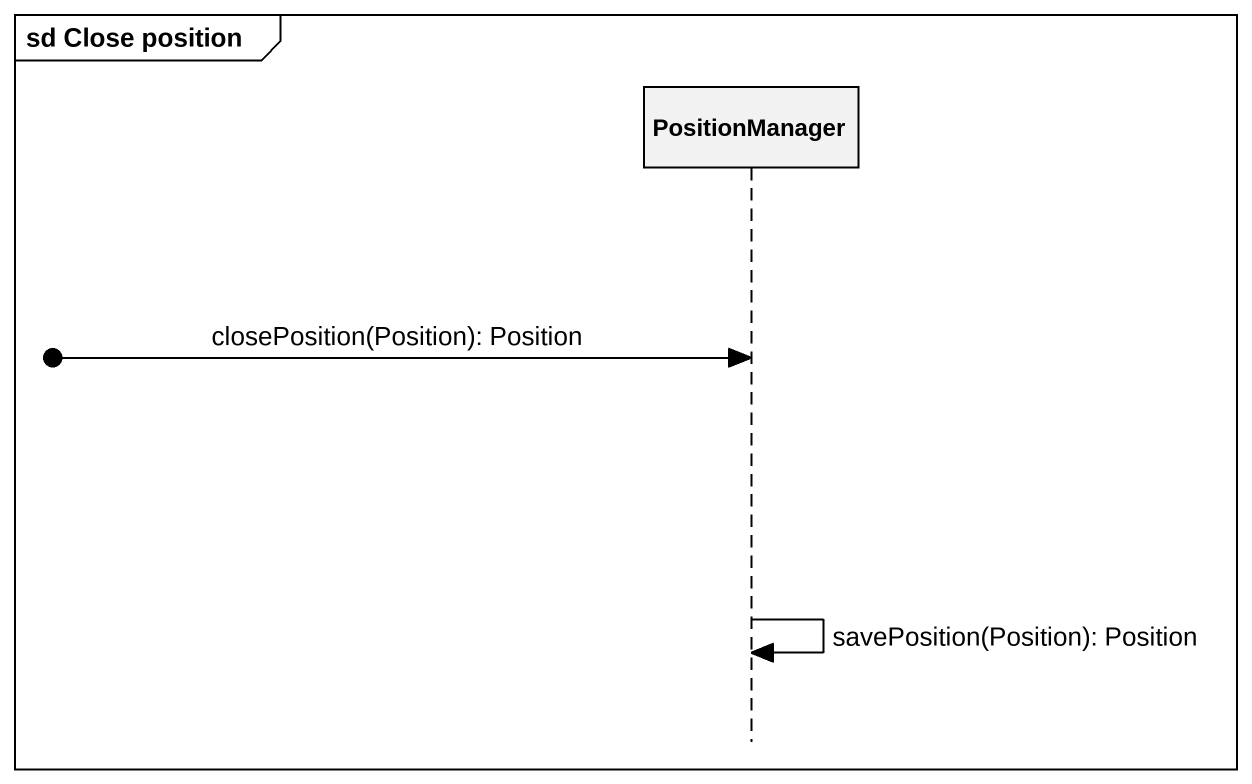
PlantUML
@startuml
mainframe sd Close position
hide footbox
participant PositionManager

[o-> PositionManager : closePosition(Position): Position
PositionManager -> PositionManager : savePosition(Position): Position
@enduml
